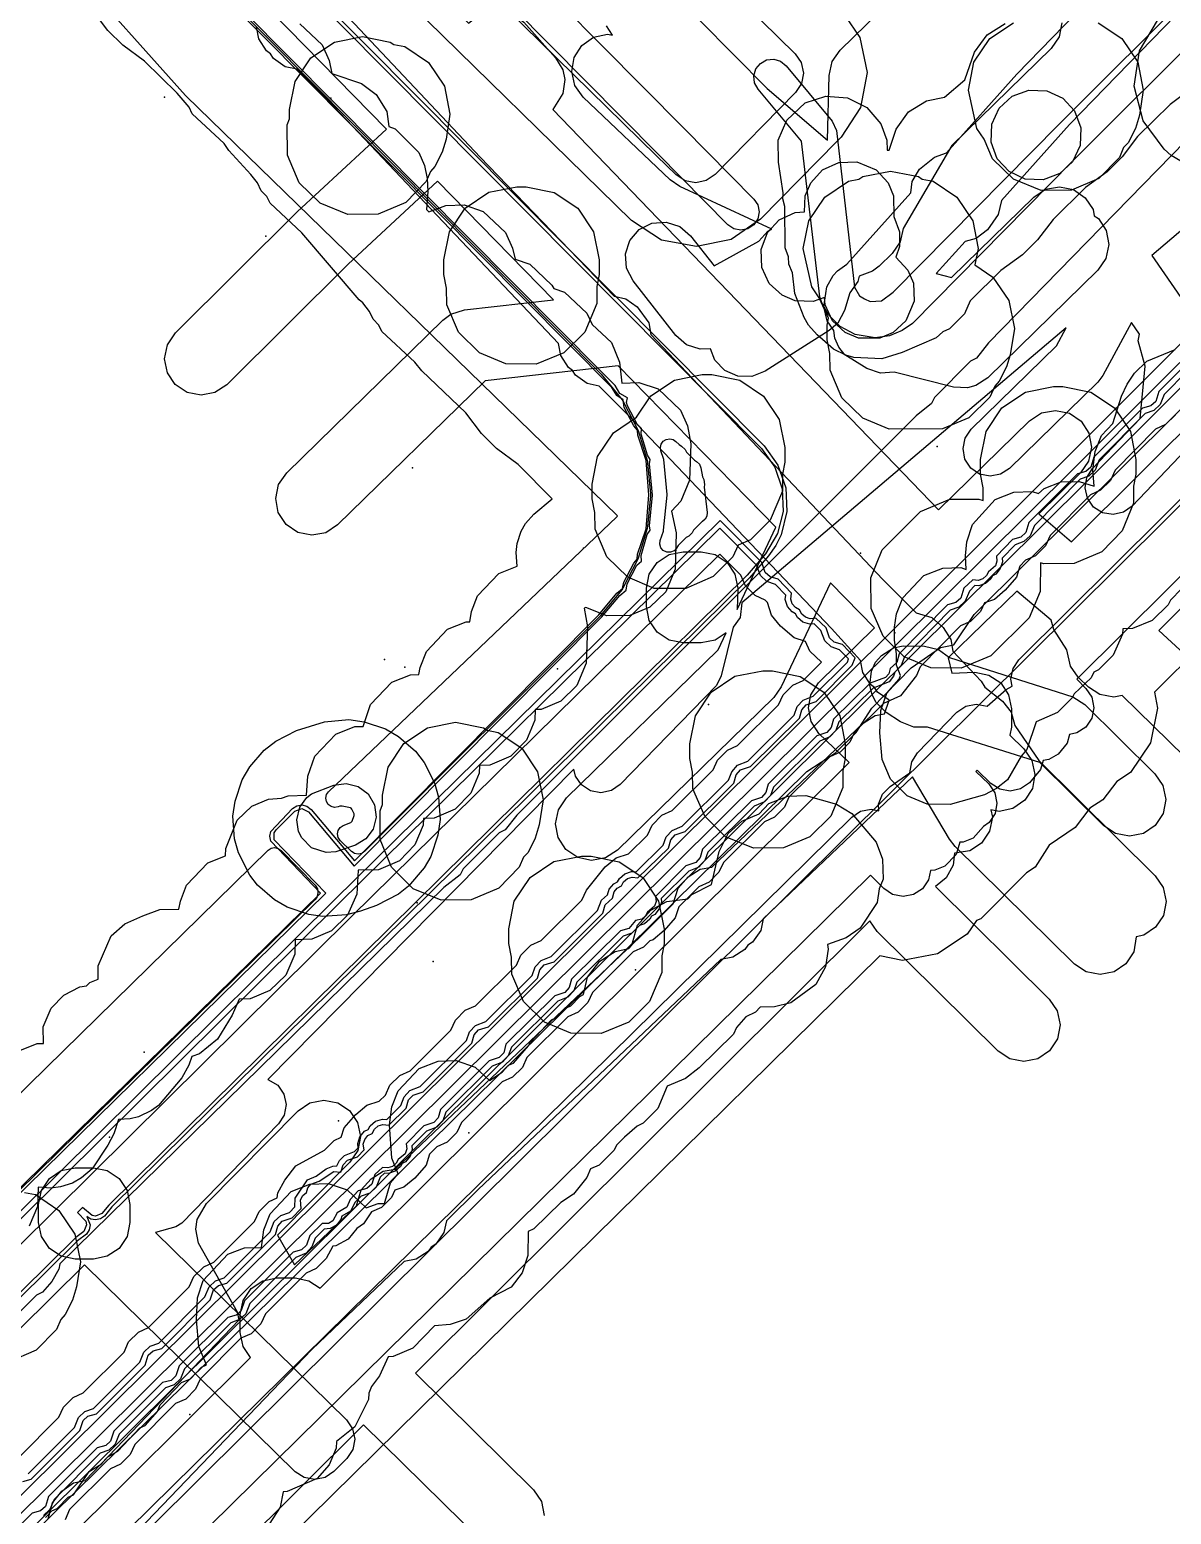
# Model space of a CAD drawing. Header units: metres. Extents: x -2677 to -840, y 169 to 1487.
# Drawn here: x -1846.9 to -1784.3, y 679.4 to 760.8 of the extents above; entities that cross this region are included whole.
import ezdxf

# ---------------------------------------------------------------- set-up
doc = ezdxf.new("R2010")
doc.units = ezdxf.units.M
for name, color, linetype in [('AI_GREENING_EXCLUSIONS', 1, 'Continuous'), ('AI_GREENING_LAWN', 82, 'Continuous'), ('AI_GREENING_REJECTED', 6, 'Continuous')]:
    doc.layers.add(name, color=color, linetype=linetype)

msp = doc.modelspace()

# ---------------------------------------------------------------- linework, layer by layer
at = {"layer": 'AI_GREENING_EXCLUSIONS'}
for points in [[(-1891.288, 823.221), (-1806.667, 738.016), (-1805.906, 736.95), (-1805.48, 735.712), (-1805.422, 734.404), (-1805.738, 733.134), (-1806.029, 732.546), (-1806.428, 731.974), (-1807.46, 730.781), (-1842.43, 696.274), (-1842.844, 695.764), (-1843.066, 695.617), (-1843.328, 695.563), (-1843.591, 695.611), (-1843.813, 695.752), (-1843.624, 695.294), (-1843.677, 695.02), (-1843.833, 694.789), (-1844.312, 694.417), (-1860.7, 678.245)], [(-1891.43, 823.08), (-1806.802, 737.869), (-1806.078, 736.848), (-1805.674, 735.663), (-1805.622, 734.412), (-1805.928, 733.198), (-1806.59, 732.091), (-1807.6, 730.923), (-1842.609, 696.379), (-1842.984, 695.907), (-1843.33, 695.763), (-1843.518, 695.797), (-1844.045, 696.246), (-1844.312, 695.964), (-1843.866, 695.487), (-1843.824, 695.292), (-1843.973, 694.931), (-1844.414, 694.597), (-1860.834, 678.393)], [(-1864.438, 680.686), (-1830.989, 713.49), (-1833.719, 716.333), (-1833.771, 716.601), (-1833.717, 716.868), (-1832.535, 718.117), (-1832.295, 718.273), (-1832.012, 718.32), (-1831.734, 718.249), (-1831.507, 718.072), (-1829.127, 715.255), (-1815.726, 728.753), (-1814.742, 729.927), (-1814.432, 730.184), (-1814.363, 730.534), (-1813.816, 731.571), (-1813.631, 731.789), (-1813.608, 732.064), (-1813.139, 733.454), (-1812.992, 735.324), (-1813.132, 737.204), (-1813.596, 738.59), (-1813.615, 738.875), (-1813.811, 739.101), (-1814.339, 740.111), (-1814.4, 740.527), (-1814.748, 740.767), (-1815.02, 741.22), (-1891.769, 818.547)], [(-1864.441, 680.396), (-1830.706, 713.487), (-1833.534, 716.409), (-1833.532, 716.791), (-1833.423, 716.952), (-1832.394, 717.975), (-1832.02, 718.12), (-1831.66, 717.943), (-1829.138, 714.96), (-1815.581, 728.616), (-1814.58, 729.808), (-1814.227, 730.103), (-1814.186, 730.44), (-1813.639, 731.478), (-1813.399, 731.694), (-1813.417, 732.007), (-1813.074, 733.157), (-1812.914, 733.388), (-1812.957, 733.626), (-1812.79, 735.314), (-1812.951, 737.032), (-1812.907, 737.27), (-1813.069, 737.503), (-1813.404, 738.646), (-1813.383, 738.969), (-1813.634, 739.193), (-1814.161, 740.204), (-1814.216, 740.386), (-1814.164, 740.64), (-1814.586, 740.885), (-1814.836, 741.319), (-1815.545, 742.034), (-1891.678, 818.728)], [(-1867.194, 806.086), (-1822.88, 761.195), (-1822.196, 761.725), (-1821.439, 761.916), (-1820.468, 761.72), (-1819.845, 761.25), (-1818.103, 759.297), (-1817.708, 758.624), (-1817.601, 758.109), (-1817.699, 757.334), (-1818.26, 756.454), (-1797.106, 734.506), (-1792.11, 739.389), (-1791.457, 739.815), (-1790.69, 739.959), (-1789.926, 739.798), (-1789.282, 739.357), (-1788.856, 738.703), (-1788.712, 737.936), (-1788.873, 737.172), (-1789.314, 736.529), (-1791.604, 734.291), (-1789.812, 732.746), (-1767.246, 755.214)], [(-1899.169, 626.749), (-1804.318, 720.148), (-1802.758, 721.173), (-1801.622, 722.298), (-1800.764, 723.621), (-1798.604, 725.841), (-1796.997, 726.947), (-1796.255, 727.105), (-1795.157, 728.767), (-1745.387, 778.207)], [(-1896.822, 624.149), (-1801.862, 717.654), (-1801.373, 717.975), (-1800.799, 718.085), (-1800.381, 717.999), (-1800.386, 718.368), (-1800.169, 718.912), (-1799.76, 719.331), (-1798.673, 720.077), (-1798.574, 720.689), (-1798.255, 721.18), (-1796.095, 723.4), (-1795.613, 723.732), (-1795.041, 723.854), (-1794.439, 723.73), (-1793.394, 724.647), (-1793.059, 724.841), (-1793.134, 725.225), (-1793.017, 725.798), (-1792.691, 726.283), (-1742.921, 775.724)], [(-1741.881, 772.528), (-1789.514, 725.211), (-1789.021, 724.712), (-1788.698, 724.224), (-1788.586, 723.649), (-1788.703, 723.076), (-1789.031, 722.591), (-1789.519, 722.268), (-1789.915, 722.192), (-1790.046, 721.702), (-1790.544, 721.096), (-1791.051, 720.804), (-1791.37, 720.762), (-1791.505, 720.257), (-1792.12, 719.532), (-1792.602, 719.201), (-1793.175, 719.079), (-1793.75, 719.185), (-1794.241, 719.503), (-1794.991, 720.233), (-1795.059, 720.163), (-1794.351, 719.474), (-1794.019, 718.992), (-1793.897, 718.419), (-1794.003, 717.844), (-1794.322, 717.353), (-1794.629, 717.141), (-1795.212, 716.505), (-1795.75, 716.274), (-1795.928, 716.272), (-1796.144, 715.597), (-1796.764, 714.968), (-1797.302, 714.737), (-1797.55, 714.734), (-1797.658, 714.209), (-1797.986, 713.724), (-1798.475, 713.402), (-1799.049, 713.292), (-1799.623, 713.41), (-1800.107, 713.738), (-1800.825, 714.465), (-1893.828, 622.886)], [(-1817.893, 772.194), (-1804.962, 759.514), (-1804.632, 759.03), (-1804.512, 758.457), (-1804.62, 757.882), (-1804.941, 757.392), (-1809.36, 752.886), (-1809.843, 752.556), (-1810.416, 752.436), (-1810.991, 752.545), (-1811.481, 752.865), (-1812.561, 753.924), (-1824.412, 765.545)], [(-1774.447, 768.92), (-1789.754, 753.619), (-1798.539, 744.723), (-1799.102, 744.331), (-1799.788, 744.048), (-1800.581, 743.931), (-1801.667, 744.119), (-1802.49, 744.562), (-1803.14, 745.204), (-1803.505, 745.848), (-1803.61, 746.187), (-1804.618, 754.722), (-1807, 757.577), (-1807.187, 757.92), (-1807.228, 758.308), (-1807.118, 758.682), (-1807.118, 758.682), (-1806.873, 758.985), (-1806.531, 759.172), (-1806.143, 759.214), (-1805.768, 759.103), (-1805.465, 758.858), (-1802.931, 755.822), (-1802.706, 755.302), (-1801.704, 746.719), (-1801.43, 746.236), (-1801.16, 746.07), (-1800.848, 745.926), (-1800.233, 745.968), (-1799.585, 746.437), (-1790.464, 755.67), (-1775.579, 770.545)], [(-1742.075, 767.402), (-1785.256, 724.507), (-1785.087, 723.632), (-1785.477, 721.72), (-1786.568, 720.104), (-1787.333, 719.599), (-1788.093, 718.607), (-1788.805, 718.137), (-1789.612, 717.092), (-1791.034, 716.113), (-1791.813, 714.912), (-1792.276, 714.594), (-1794.783, 712.082), (-1795.021, 711.98), (-1795.527, 711.233), (-1797.156, 710.16), (-1799.072, 709.792), (-1800.321, 710.049), (-1889.301, 622.432)], [(-1855.436, 667.538), (-1834.836, 688.015), (-1835.238, 688.617), (-1835.39, 689.382), (-1835.39, 690.382), (-1835.238, 691.147), (-1834.804, 691.796), (-1834.155, 692.23), (-1833.39, 692.382), (-1832.39, 692.382), (-1831.625, 692.23), (-1831.01, 691.819), (-1802.006, 720.644), (-1803.665, 722.234), (-1804.092, 722.887), (-1804.237, 723.654), (-1804.101, 724.359), (-1803.682, 725.017), (-1800.609, 728.031), (-1803.034, 730.509), (-1805.725, 724.795), (-1806.136, 724.217), (-1814.706, 715.84), (-1815.36, 715.414), (-1816.127, 715.27), (-1816.891, 715.431), (-1817.535, 715.872), (-1817.961, 716.526), (-1818.104, 717.293), (-1817.943, 718.057), (-1817.502, 718.701), (-1809.19, 726.826), (-1808.752, 727.754), (-1809.35, 727.355), (-1810.115, 727.203), (-1811.115, 727.203), (-1811.88, 727.355), (-1812.529, 727.789), (-1812.963, 728.438), (-1813.115, 729.203), (-1813.115, 730.203), (-1812.963, 730.968), (-1812.529, 731.617), (-1811.88, 732.051), (-1811.115, 732.203), (-1810.115, 732.203), (-1809.35, 732.051), (-1808.701, 731.617), (-1808.267, 730.968), (-1808.115, 730.203), (-1808.148, 729.038), (-1806.018, 733.559), (-1814.667, 742.396), (-1821.972, 741.571), (-1830.052, 733.674), (-1830.705, 733.248), (-1831.472, 733.105), (-1832.236, 733.266), (-1832.88, 733.707), (-1833.306, 734.36), (-1833.45, 735.127), (-1833.289, 735.891), (-1832.848, 736.535), (-1824.277, 744.912), (-1823.847, 745.232), (-1823.103, 745.469), (-1818.214, 746.021), (-1824.582, 752.527), (-1829.473, 747.974), (-1836.13, 741.365), (-1836.78, 740.933), (-1837.546, 740.784), (-1838.311, 740.939), (-1838.958, 741.375), (-1839.39, 742.025), (-1839.539, 742.791), (-1839.384, 743.556), (-1838.948, 744.203), (-1832.268, 750.836), (-1827.38, 755.387), (-1839.035, 767.295)], [(-1771.982, 766.591), (-1794.372, 743.668), (-1795.02, 742.823), (-1795.345, 742.657), (-1797.322, 740.655), (-1797.483, 740.33), (-1798.325, 739.667), (-1820.222, 717.759), (-1820.865, 716.948), (-1821.192, 716.787), (-1823.166, 714.814), (-1823.326, 714.489), (-1824.228, 713.793), (-1845.282, 693.161), (-1845.35, 692.872), (-1845.724, 692.191), (-1846.238, 691.604), (-1846.565, 691.443), (-1848.538, 689.472), (-1848.699, 689.147), (-1849.286, 688.632), (-1849.97, 688.257), (-1850.237, 688.197), (-1869.539, 668.532)], [(-1771.982, 766.591), (-1794.372, 743.668), (-1795.02, 742.823), (-1795.345, 742.657), (-1797.322, 740.655), (-1797.483, 740.33), (-1798.325, 739.667), (-1820.222, 717.759), (-1820.865, 716.948), (-1821.192, 716.787), (-1823.166, 714.814), (-1823.326, 714.489), (-1824.228, 713.793), (-1845.282, 693.161), (-1845.35, 692.872), (-1845.724, 692.191), (-1846.238, 691.604), (-1846.565, 691.443), (-1848.538, 689.472), (-1848.699, 689.147), (-1849.286, 688.632), (-1849.97, 688.257), (-1850.237, 688.197), (-1869.539, 668.532)], [(-1822.269, 766.749), (-1811.078, 755.438), (-1807.226, 751.545), (-1807.011, 751.22), (-1806.937, 750.837), (-1807.015, 750.454), (-1807.234, 750.131), (-1807.559, 749.916), (-1807.942, 749.842), (-1808.325, 749.92), (-1808.648, 750.139), (-1812.5, 754.032), (-1812.5, 754.032), (-1812.5, 754.032), (-1824.364, 766.023)], [(-1782.794, 762.979), (-1789.919, 755.641), (-1793.654, 751.458), (-1793.839, 750.706), (-1794.418, 749.852), (-1795.041, 749.382), (-1795.647, 749.225), (-1797.228, 747.455), (-1796.399, 747.241), (-1791.885, 751.653), (-1791.232, 752.079), (-1790.465, 752.223), (-1789.701, 752.062), (-1789.057, 751.621), (-1788.631, 750.967), (-1788.568, 750.632), (-1788.338, 750.474), (-1787.911, 749.821), (-1787.768, 749.053), (-1787.929, 748.29), (-1788.37, 747.646), (-1794.405, 741.747), (-1795.058, 741.321), (-1795.511, 741.199), (-1796.291, 741.238), (-1799.544, 742.057), (-1800.294, 742.003), (-1801.035, 742.25), (-1802.236, 743.002), (-1802.574, 743.424), (-1802.786, 743.921), (-1802.844, 744.342), (-1803.214, 744.867), (-1803.214, 744.867), (-1803.385, 745.628), (-1803.228, 746.726), (-1802.887, 747.355), (-1802.651, 747.615), (-1802.126, 747.975), (-1798.628, 751.893), (-1798.542, 752.508), (-1798.145, 753.18), (-1797.326, 753.847), (-1796.674, 754.081), (-1792.818, 758.397), (-1785.661, 765.769)], [(-1812.041, 763.216), (-1806.498, 757.614), (-1803.184, 754.782), (-1803.099, 758.325), (-1802.928, 759.086), (-1802.497, 759.707), (-1798.202, 763.906)], [(-1802.511, 762.013), (-1801.411, 760.401), (-1801.012, 758.492), (-1801.374, 756.575), (-1802.442, 754.942), (-1802.662, 754.717), (-1806.861, 750.435), (-1808.472, 749.336), (-1810.382, 748.936), (-1812.299, 749.298), (-1813.932, 750.366), (-1826.863, 763.046)], [(-1847.568, 704.824), (-1846.538, 705.231), (-1846.184, 705.241), (-1846.204, 706.161), (-1845.761, 707.175), (-1845.075, 707.895), (-1844.191, 708.351), (-1843.817, 708.392), (-1843.639, 708.58), (-1843.188, 708.77), (-1843.181, 709.502), (-1842.464, 711.148), (-1841.721, 711.809), (-1840.729, 712.239), (-1839.798, 712.589), (-1838.755, 712.6), (-1838.676, 713.043), (-1838.337, 713.918), (-1837.177, 715.14), (-1836.201, 715.527), (-1836.191, 715.929), (-1835.561, 717.493), (-1834.754, 718.25), (-1833.839, 718.641), (-1833.124, 718.691), (-1832.76, 718.828), (-1831.767, 718.855), (-1831.694, 719.89), (-1831.305, 720.988), (-1830.145, 722.21), (-1829.115, 722.617), (-1828.645, 722.63), (-1828.243, 723.828), (-1827.083, 725.05), (-1826.053, 725.457), (-1825.598, 725.469), (-1825.526, 725.86), (-1825.187, 726.735), (-1824.027, 727.957), (-1822.997, 728.364), (-1822.81, 728.369), (-1822.717, 728.919), (-1822.378, 729.794), (-1821.218, 731.016), (-1820.202, 731.418), (-1820.27, 732.168), (-1820.21, 732.657), (-1819.99, 733.325), (-1819.748, 733.753), (-1819.303, 734.273), (-1818.296, 735.114), (-1820.156, 736.997), (-1821.346, 737.873), (-1822.156, 738.683), (-1823.018, 739.817), (-1825.428, 742.127), (-1825.818, 742.603), (-1827.621, 744.282), (-1827.79, 744.637), (-1828.11, 744.957), (-1828.304, 745.386), (-1828.668, 745.853), (-1828.878, 746.015), (-1832.014, 749.693), (-1833.759, 751.327), (-1833.927, 751.682), (-1834.248, 752.002), (-1834.441, 752.431), (-1834.806, 752.898), (-1836.021, 754.213), (-1836.284, 754.594), (-1838.029, 756.228), (-1838.197, 756.583), (-1838.856, 757.361), (-1840.641, 759.11), (-1841.84, 759.986), (-1842.65, 760.796), (-1843.503, 761.906)], [(-1829.445, 761.486), (-1822.236, 753.852), (-1814.897, 746.226), (-1814.258, 746.083), (-1813.62, 745.634), (-1812.997, 744.761), (-1812.884, 744.115), (-1800.155, 730.69), (-1798.337, 728.855), (-1797.466, 728.591), (-1796.854, 728.048), (-1796.437, 727.39), (-1796.324, 726.744), (-1794.771, 725.115), (-1794.563, 724.786), (-1793.6, 724.012), (-1793.116, 723.4), (-1792.91, 722.676), (-1791.607, 720.75), (-1785.219, 714.439), (-1784.781, 713.793), (-1784.625, 713.029), (-1784.772, 712.262), (-1785.202, 711.611), (-1785.848, 711.173), (-1786.263, 711.088), (-1786.398, 710.261), (-1786.827, 709.61), (-1787.474, 709.172), (-1788.238, 709.015), (-1789.004, 709.163), (-1789.656, 709.593), (-1796.184, 716.042), (-1796.5, 716.446), (-1798.526, 719.87), (-1806.711, 712.069), (-1806.854, 711.426), (-1807.302, 710.787), (-1807.56, 710.623), (-1807.724, 710.388), (-1808.381, 709.967), (-1809.041, 709.85), (-1822.372, 697.212), (-1824.085, 695.511), (-1824.227, 694.868), (-1824.675, 694.229), (-1824.933, 694.065), (-1825.097, 693.83), (-1825.754, 693.409), (-1826.414, 693.291), (-1831.477, 688.466), (-1840.953, 678.575)], [(-1832.129, 761.16), (-1830.905, 760.001), (-1830.519, 759.145), (-1830.364, 758.422), (-1828.737, 757.888), (-1827.948, 757.282), (-1827.354, 756.347), (-1827.246, 755.531), (-1826.905, 755.404), (-1825.595, 754.099), (-1825.295, 753.389), (-1825.14, 752.67), (-1825.101, 751.953), (-1825.178, 750.967), (-1825.057, 750.838), (-1824.112, 751.196), (-1823.118, 751.223), (-1822.068, 750.871), (-1820.844, 749.712), (-1820.458, 748.856), (-1820.325, 748.254), (-1819.523, 747.981), (-1818.299, 746.822), (-1818.202, 746.649), (-1817.606, 746.441), (-1816.382, 745.282), (-1816.101, 744.674), (-1815.044, 743.673), (-1814.597, 742.598), (-1814.466, 741.458), (-1813.533, 741.483), (-1812.483, 741.131), (-1811.259, 739.972), (-1810.873, 739.116), (-1810.691, 738.127), (-1810.756, 736.135), (-1811.226, 734.97), (-1811.75, 734.425), (-1811.484, 733.238), (-1811.549, 731.246), (-1812.064, 730.014), (-1812.941, 729.159), (-1814.025, 728.706), (-1815.294, 728.689), (-1816.435, 729.149), (-1816.543, 729.104), (-1816.352, 728.094), (-1816.417, 726.102), (-1816.932, 724.87), (-1817.809, 724.015), (-1818.893, 723.562), (-1819.226, 723.545), (-1819.243, 722.962), (-1819.696, 721.878), (-1820.551, 721.001), (-1821.702, 720.503), (-1822.282, 720.486), (-1822.299, 720.055), (-1822.752, 718.971), (-1823.607, 718.094), (-1824.758, 717.596), (-1825.344, 717.579), (-1825.361, 717.215), (-1825.814, 716.131), (-1826.669, 715.254), (-1827.82, 714.756), (-1828.93, 714.739), (-1829.006, 713.426), (-1829.504, 712.275), (-1830.381, 711.42), (-1831.465, 710.967), (-1832.376, 710.929), (-1832.393, 710.145), (-1832.891, 708.994), (-1833.768, 708.139), (-1834.852, 707.686), (-1835.454, 707.669), (-1835.84, 706.789), (-1836.649, 705.471), (-1837.62, 704.674), (-1838.051, 704.532), (-1838.217, 704.042), (-1838.599, 703.363), (-1839.885, 701.841), (-1840.258, 701.561), (-1840.976, 701.218), (-1841.425, 701.104), (-1842.077, 701.073), (-1842.326, 700.293), (-1842.661, 699.659), (-1843.522, 698.374), (-1844.092, 697.868), (-1844.597, 697.582), (-1845.243, 697.37), (-1845.789, 697.3), (-1846.473, 697.353), (-1846.513, 696.308), (-1846.966, 695.224)], [(-1845.92, 679.173), (-1845.695, 680.055), (-1845.18, 680.691), (-1844.542, 681.137), (-1843.901, 681.28), (-1835.462, 690.089), (-1835.546, 690.509), (-1837.677, 694.286), (-1837.832, 695.05), (-1837.761, 695.591), (-1837.253, 696.467), (-1832.226, 701.543), (-1831.58, 701.98), (-1830.815, 702.135), (-1830.049, 701.987), (-1829.398, 701.556), (-1828.961, 700.91), (-1828.805, 700.145), (-1828.954, 699.379), (-1829.384, 698.728), (-1833.345, 694.73), (-1832.416, 693.096), (-1829.019, 696.334), (-1828.755, 697.205), (-1828.212, 697.816), (-1827.554, 698.234), (-1826.907, 698.347), (-1813.481, 711.074), (-1811.646, 712.892), (-1811.382, 713.763), (-1810.838, 714.374), (-1810.181, 714.792), (-1809.534, 714.905), (-1801.242, 722.808), (-1800.582, 723.226), (-1800.068, 723.316), (-1799.806, 724.066), (-1800.441, 724.51), (-1800.606, 724.769), (-1800.841, 724.932), (-1801.261, 725.59), (-1801.379, 726.249), (-1802.978, 727.999), (-1814.018, 739.579), (-1815.719, 741.292), (-1816.362, 741.434), (-1817.002, 741.882), (-1817.166, 742.14), (-1817.401, 742.303), (-1817.822, 742.961), (-1817.939, 743.62), (-1830.579, 756.951), (-1832.28, 758.663), (-1832.923, 758.805), (-1833.562, 759.253), (-1833.726, 759.511), (-1833.961, 759.674), (-1834.382, 760.332), (-1834.5, 760.991)], [(-1790.333, 761.207), (-1790.494, 760.443), (-1790.935, 759.8), (-1796.377, 754.48), (-1799.039, 749.939), (-1799.198, 749.204), (-1799.641, 748.562), (-1800.359, 747.867), (-1800.732, 747.6), (-1801.458, 747.311), (-1801.525, 747.016), (-1801.96, 746.403), (-1802.259, 745.429), (-1802.63, 744.743), (-1803.098, 744.33), (-1806.606, 742.099), (-1807.334, 741.816), (-1808.114, 741.834), (-1808.828, 742.149), (-1809.367, 742.713), (-1809.61, 743.34), (-1810.176, 743.311), (-1810.917, 743.555), (-1811.509, 744.064), (-1813.855, 747.06), (-1814.207, 747.757), (-1814.266, 748.535), (-1814.022, 749.276), (-1813.513, 749.868), (-1812.817, 750.22), (-1812.817, 750.22), (-1812.039, 750.278), (-1811.297, 750.035), (-1810.706, 749.526), (-1809.413, 747.875), (-1806.965, 749.236), (-1806.455, 749.789), (-1806.245, 749.886), (-1811.287, 752.234), (-1811.822, 752.599), (-1816.59, 757.14), (-1817.04, 757.778), (-1817.211, 758.539), (-1817.077, 759.308), (-1816.659, 759.967), (-1816.021, 760.417), (-1815.26, 760.588), (-1814.974, 760.538), (-1815.314, 761.054)], [(-1783.224, 757.611), (-1784.409, 756.725), (-1786.186, 754.978), (-1787.042, 753.858), (-1787.852, 753.047), (-1789.048, 752.172), (-1790.824, 750.425), (-1791.681, 749.304), (-1792.491, 748.494), (-1793.686, 747.619), (-1795.369, 745.966), (-1795.683, 745.249), (-1796.493, 744.438), (-1796.875, 744.264), (-1797.239, 743.927), (-1799.1, 743.134), (-1800.216, 742.782), (-1801.752, 742.855), (-1802.188, 742.976), (-1802.863, 743.32), (-1803.767, 744.105), (-1804.228, 744.635), (-1804.463, 745.047), (-1804.984, 746.371), (-1805.105, 747.495), (-1805.308, 747.981), (-1805.322, 748.371), (-1805.508, 748.867), (-1805.527, 751.144), (-1805.639, 751.549), (-1805.621, 751.888), (-1805.886, 753.565), (-1805.889, 754.768), (-1805.424, 755.879), (-1804.413, 756.815), (-1803.287, 757.19), (-1802.099, 757.104), (-1801.042, 756.573), (-1800.263, 755.671), (-1799.931, 754.783), (-1799.916, 754.227), (-1799.916, 754.227), (-1799.819, 754.233), (-1799.434, 755.373), (-1798.752, 756.324), (-1797.757, 756.941), (-1796.769, 757.125), (-1795.669, 758.087), (-1795.127, 759.602), (-1794.445, 760.553), (-1793.45, 761.17)], [(-1788.345, 761.216), (-1787.048, 760.348), (-1786.18, 759.051), (-1785.876, 757.52), (-1786.083, 756.149), (-1786.309, 755.424), (-1786.702, 754.634), (-1786.954, 754.364), (-1787.181, 753.82), (-1788.304, 752.676), (-1789.813, 752.029), (-1791.474, 752.013), (-1792.996, 752.633), (-1794.14, 753.756), (-1794.602, 754.822), (-1795.005, 755.424), (-1795.466, 757.52), (-1795.162, 759.051), (-1794.294, 760.348), (-1792.997, 761.216)], [(-1782.113, 751.254), (-1785.409, 748.458), (-1783.66, 745.908)], [(-1764.479, 748.357), (-1785.022, 727.891), (-1783.168, 726.194)], [(-1783.507, 737.826), (-1786.483, 734.708), (-1786.961, 734.371), (-1787.533, 734.244), (-1788.109, 734.344), (-1788.603, 734.658), (-1788.94, 735.137), (-1789.067, 735.708), (-1788.967, 736.285), (-1788.653, 736.779), (-1786.038, 739.519), (-1785.777, 742.379), (-1786.157, 743.768), (-1786.084, 744.137), (-1786.527, 744.784), (-1788.101, 741.864), (-1788.373, 741.503), (-1793.212, 736.773), (-1793.702, 736.454), (-1794.277, 736.346), (-1794.85, 736.467), (-1795.333, 736.797), (-1795.653, 737.288), (-1795.76, 737.863), (-1795.64, 738.436), (-1795.309, 738.918), (-1790.634, 743.488), (-1790.099, 744.481), (-1807.883, 729.397), (-1807.978, 728.604), (-1808.36, 728.06), (-1809.027, 725.404), (-1809.277, 724.875), (-1814.562, 719.441), (-1815.044, 719.11), (-1815.617, 718.988), (-1816.192, 719.096), (-1816.683, 719.415), (-1817.014, 719.897), (-1817.096, 720.286), (-1833.881, 703.273), (-1833.335, 702.945), (-1833.002, 702.464), (-1832.879, 701.891), (-1832.984, 701.316), (-1833.302, 700.824), (-1838.597, 695.382), (-1838.919, 695.193), (-1840.032, 694.875), (-1829.565, 684.597), (-1829.235, 684.113), (-1829.116, 683.54), (-1829.225, 682.965), (-1829.545, 682.476), (-1830.256, 681.772), (-1830.74, 681.442), (-1831.313, 681.323), (-1831.888, 681.432), (-1832.377, 681.753), (-1843.942, 693.108), (-1874.435, 662.913)], [(-1782.361, 743.672), (-1785.016, 740.992), (-1785.195, 740.444), (-1785.464, 740.201), (-1785.924, 740.076), (-1788.58, 737.396), (-1788.759, 736.848), (-1789.027, 736.605), (-1789.487, 736.48), (-1792.143, 733.8), (-1792.322, 733.252), (-1792.591, 733.009), (-1793.051, 732.883), (-1793.929, 731.968), (-1793.899, 731.687), (-1793.979, 731.426), (-1794.36, 731.106), (-1794.466, 730.898), (-1794.673, 730.721), (-1794.933, 730.636), (-1795.22, 730.665), (-1795.707, 730.204), (-1795.886, 729.655), (-1796.154, 729.413), (-1796.614, 729.287), (-1799.27, 726.607), (-1799.395, 726.139), (-1799.753, 725.802), (-1799.832, 725.519), (-1800.007, 725.309), (-1800.844, 724.996), (-1802.857, 723.027), (-1802.982, 722.566), (-1803.225, 722.298), (-1803.772, 722.119), (-1806.45, 719.461), (-1806.575, 719), (-1806.818, 718.731), (-1807.365, 718.552), (-1810.043, 715.894), (-1810.168, 715.433), (-1810.411, 715.164), (-1810.958, 714.985), (-1812.622, 713.304), (-1812.594, 713.023), (-1812.677, 712.763), (-1813.06, 712.446), (-1813.168, 712.239), (-1813.377, 712.063), (-1813.711, 711.987), (-1814.083, 711.544), (-1814.551, 711.419), (-1817.229, 708.761), (-1817.354, 708.3), (-1817.597, 708.031), (-1818.144, 707.852), (-1820.822, 705.194), (-1820.947, 704.733), (-1821.19, 704.464), (-1821.737, 704.285), (-1824.415, 701.627), (-1824.54, 701.166), (-1824.783, 700.898), (-1825.33, 700.719), (-1826.289, 699.737), (-1826.261, 699.456), (-1826.344, 699.196), (-1826.728, 698.879), (-1826.835, 698.672), (-1827.044, 698.496), (-1827.304, 698.413), (-1827.591, 698.445), (-1828.007, 698.061), (-1828.186, 697.52), (-1828.455, 697.278), (-1828.923, 697.152), (-1829.359, 696.69), (-1829.552, 696.264), (-1830.075, 695.944), (-1830.31, 695.506), (-1830.549, 695.374), (-1830.901, 695.367), (-1831.584, 694.714), (-1831.763, 694.17), (-1832.031, 693.927), (-1832.495, 693.802), (-1835.163, 691.133), (-1835.342, 690.589), (-1835.61, 690.347), (-1836.075, 690.221), (-1838.742, 687.553), (-1838.921, 687.009), (-1839.189, 686.766), (-1839.654, 686.641), (-1842.321, 683.972), (-1842.5, 683.428), (-1842.769, 683.186), (-1843.233, 683.06), (-1845.9, 680.392), (-1846.079, 679.848), (-1846.348, 679.605), (-1846.812, 679.48), (-1849.479, 676.811)], [(-1782.202, 743.378), (-1784.722, 740.835), (-1784.947, 740.276), (-1785.296, 739.952), (-1785.766, 739.782), (-1788.286, 737.239), (-1788.51, 736.68), (-1788.86, 736.356), (-1789.329, 736.186), (-1791.849, 733.643), (-1792.073, 733.084), (-1792.423, 732.76), (-1792.893, 732.589), (-1793.619, 731.855), (-1793.6, 731.657), (-1793.715, 731.284), (-1793.964, 730.983), (-1794.14, 730.89), (-1794.23, 730.713), (-1794.526, 730.459), (-1794.897, 730.338), (-1795.105, 730.354), (-1795.413, 730.047), (-1795.637, 729.488), (-1795.986, 729.164), (-1796.456, 728.993), (-1798.976, 726.451), (-1799.147, 725.971), (-1799.498, 725.603), (-1799.568, 725.376), (-1799.818, 725.076), (-1800.69, 724.726), (-1802.563, 722.869), (-1802.734, 722.398), (-1803.057, 722.049), (-1803.616, 721.825), (-1806.156, 719.303), (-1806.326, 718.832), (-1806.65, 718.482), (-1807.208, 718.258), (-1809.749, 715.736), (-1809.919, 715.265), (-1810.243, 714.916), (-1810.801, 714.691), (-1812.313, 713.188), (-1812.296, 712.99), (-1812.414, 712.618), (-1812.665, 712.32), (-1812.842, 712.228), (-1812.933, 712.051), (-1813.232, 711.8), (-1813.506, 711.713), (-1813.915, 711.295), (-1814.394, 711.125), (-1816.934, 708.602), (-1817.105, 708.132), (-1817.429, 707.782), (-1817.987, 707.558), (-1820.527, 705.036), (-1820.698, 704.565), (-1821.022, 704.216), (-1821.58, 703.991), (-1824.12, 701.469), (-1824.291, 700.999), (-1824.615, 700.649), (-1825.173, 700.425), (-1825.98, 699.621), (-1825.963, 699.423), (-1826.081, 699.051), (-1826.332, 698.752), (-1826.509, 698.661), (-1826.601, 698.484), (-1826.899, 698.233), (-1827.271, 698.115), (-1827.479, 698.133), (-1827.713, 697.903), (-1827.938, 697.353), (-1828.287, 697.029), (-1828.766, 696.858), (-1829.09, 696.534), (-1829.341, 696.051), (-1829.818, 695.773), (-1829.873, 695.582), (-1830.116, 695.277), (-1830.458, 695.089), (-1830.793, 695.051), (-1831.29, 694.556), (-1831.46, 694.081), (-1831.784, 693.732), (-1832.338, 693.508), (-1834.869, 690.976), (-1835.093, 690.422), (-1835.443, 690.098), (-1835.917, 689.927), (-1838.448, 687.395), (-1838.672, 686.841), (-1839.022, 686.517), (-1839.496, 686.347), (-1842.027, 683.815), (-1842.251, 683.261), (-1842.601, 682.937), (-1843.075, 682.766), (-1845.606, 680.235), (-1845.83, 679.68), (-1846.18, 679.356)], [(-1783.871, 742.577), (-1789.684, 736.762), (-1913.711, 613.695)], [(-1783.775, 730.176), (-1784.382, 729.548), (-1784.504, 729.296), (-1785.381, 728.441), (-1786.465, 727.988), (-1787.003, 727.971), (-1787.02, 727.688), (-1787.518, 726.537), (-1788.328, 725.727), (-1788.589, 725.601), (-1788.736, 725.289), (-1789.668, 724.411), (-1789.775, 724.195), (-1790.585, 723.385), (-1791.754, 722.883), (-1792.267, 721.364), (-1792.573, 720.996), (-1793.32, 719.695), (-1793.924, 719.218), (-1794.577, 718.877), (-1796.465, 718.343), (-1797.734, 718.36), (-1798.818, 718.813), (-1799.74, 719.735), (-1800.193, 720.819), (-1800.326, 722.272), (-1800.258, 723.494), (-1799.947, 724.441), (-1799.267, 725.226), (-1799.188, 725.423), (-1799.406, 725.985), (-1799.406, 726.614), (-1799.406, 726.614), (-1799.522, 727.357), (-1799.521, 728.075), (-1799.404, 728.802), (-1799.065, 729.677), (-1797.905, 730.899), (-1796.875, 731.306), (-1795.881, 731.333), (-1795.587, 731.24), (-1795.63, 731.978), (-1795.55, 732.753), (-1795.239, 733.7), (-1794.001, 735.073), (-1792.971, 735.48), (-1791.977, 735.507), (-1791.627, 735.396), (-1791.312, 735.681), (-1790.381, 736.031), (-1789.387, 736.058), (-1788.569, 735.799), (-1788.643, 736.701), (-1788.513, 737.699), (-1788.174, 738.574), (-1787.546, 739.236), (-1787.061, 740.738), (-1786.763, 741.391), (-1786.356, 742.004), (-1785.686, 742.661), (-1784.123, 743.293)], [(-1783.166, 741.867), (-1788.98, 736.052), (-1912.972, 613.02)], [(-1784.117, 739.717), (-1784.658, 739.177), (-1785.2, 738.929), (-1787.425, 736.685), (-1787.681, 736.121), (-1788.221, 735.581), (-1788.764, 735.333), (-1790.988, 733.089), (-1791.244, 732.525), (-1791.784, 731.985), (-1792.327, 731.737), (-1792.649, 731.412), (-1792.835, 730.809), (-1793.444, 730.094), (-1794.037, 729.587), (-1794.587, 729.408), (-1794.808, 728.929), (-1795.348, 728.388), (-1795.891, 728.141), (-1798.115, 725.896), (-1798.318, 725.412), (-1799.188, 724.299), (-1800.125, 723.878), (-1801.71, 722.305), (-1801.958, 721.76), (-1802.498, 721.22), (-1803.06, 720.964), (-1805.303, 718.738), (-1805.551, 718.193), (-1806.091, 717.653), (-1806.653, 717.398), (-1808.896, 715.171), (-1809.144, 714.627), (-1809.684, 714.086), (-1810.246, 713.831), (-1811.347, 712.738), (-1811.538, 712.136), (-1812.153, 711.427), (-1812.75, 710.924), (-1812.929, 710.867), (-1813.277, 710.52), (-1813.839, 710.264), (-1816.081, 708.038), (-1816.33, 707.493), (-1816.87, 706.953), (-1817.432, 706.698), (-1819.674, 704.472), (-1819.923, 703.927), (-1820.463, 703.387), (-1821.025, 703.131), (-1823.267, 700.905), (-1823.516, 700.36), (-1824.056, 699.82), (-1824.618, 699.565), (-1825.014, 699.171), (-1825.205, 698.569), (-1825.82, 697.859), (-1826.417, 697.357), (-1826.919, 697.198), (-1827.109, 696.794), (-1827.649, 696.253), (-1828.198, 696.003), (-1828.638, 695.341), (-1829.004, 695.098), (-1829.471, 694.513), (-1830.155, 694.136), (-1830.311, 694.118), (-1830.685, 693.443), (-1831.225, 692.903), (-1831.778, 692.651), (-1834.012, 690.416), (-1834.264, 689.862), (-1834.804, 689.322), (-1835.357, 689.071), (-1837.591, 686.836), (-1837.843, 686.282), (-1838.383, 685.742), (-1838.936, 685.49), (-1841.17, 683.255), (-1841.422, 682.702), (-1841.962, 682.161), (-1842.515, 681.91), (-1844.749, 679.675), (-1845.001, 679.121)], [(-1847.325, 681.227), (-1846.861, 681.352), (-1844.193, 684.02), (-1844.014, 684.565), (-1843.746, 684.807), (-1843.282, 684.933), (-1840.614, 687.601), (-1840.435, 688.145), (-1840.167, 688.388), (-1839.702, 688.513), (-1837.035, 691.181), (-1836.856, 691.725), (-1836.588, 691.968), (-1836.123, 692.093), (-1833.456, 694.762), (-1833.331, 695.226), (-1833.088, 695.495), (-1832.544, 695.674), (-1832.062, 696.186), (-1832.093, 696.664), (-1831.961, 696.904), (-1831.758, 697.067), (-1831.686, 697.316), (-1831.516, 697.529), (-1831.059, 697.686), (-1830.253, 698.225), (-1829.88, 698.191), (-1829.754, 698.577), (-1829.512, 698.846), (-1828.964, 699.025), (-1828.605, 699.411), (-1828.647, 699.721), (-1828.565, 699.981), (-1828.389, 700.19), (-1828.158, 700.31), (-1828.038, 700.541), (-1827.829, 700.716), (-1827.569, 700.799), (-1827.253, 700.753), (-1826.287, 701.683), (-1826.161, 702.144), (-1825.919, 702.412), (-1825.371, 702.591), (-1822.694, 705.249), (-1822.568, 705.71), (-1822.326, 705.979), (-1821.778, 706.158), (-1819.101, 708.816), (-1818.975, 709.277), (-1818.733, 709.545), (-1818.186, 709.724), (-1815.508, 712.382), (-1815.383, 712.843), (-1814.973, 713.202), (-1814.897, 713.548), (-1814.722, 713.757), (-1814.49, 713.877), (-1814.371, 714.108), (-1814.162, 714.283), (-1813.902, 714.366), (-1813.586, 714.32), (-1811.915, 715.949), (-1811.79, 716.41), (-1811.547, 716.679), (-1811, 716.858), (-1808.322, 719.516), (-1808.197, 719.977), (-1807.954, 720.245), (-1807.407, 720.424), (-1804.729, 723.082), (-1804.604, 723.543), (-1804.361, 723.812), (-1803.814, 723.991), (-1801.833, 725.987), (-1801.677, 726.384), (-1802.366, 727.114), (-1802.822, 727.24), (-1803.091, 727.482), (-1803.27, 728.035), (-1803.823, 728.568), (-1804.133, 728.527), (-1804.393, 728.611), (-1804.601, 728.788), (-1804.72, 729.02), (-1804.95, 729.141), (-1805.124, 729.35), (-1805.205, 729.611), (-1805.158, 729.927), (-1805.888, 730.7), (-1806.344, 730.825), (-1806.613, 731.068), (-1806.792, 731.62), (-1809.077, 733.917), (-1830.2, 713.129), (-1862.738, 680.892)], [(-1847.018, 681.646), (-1844.487, 684.178), (-1844.263, 684.732), (-1843.914, 685.056), (-1843.439, 685.227), (-1840.908, 687.758), (-1840.684, 688.313), (-1840.334, 688.636), (-1839.86, 688.807), (-1837.329, 691.339), (-1837.105, 691.893), (-1836.755, 692.217), (-1836.281, 692.388), (-1833.75, 694.919), (-1833.526, 695.474), (-1833.176, 695.797), (-1832.702, 695.968), (-1832.395, 696.277), (-1832.379, 696.754), (-1831.709, 697.759), (-1831.222, 697.964), (-1830.674, 698.361), (-1830.317, 698.518), (-1830.096, 698.522), (-1829.95, 698.824), (-1829.679, 699.094), (-1829.121, 699.319), (-1828.925, 699.516), (-1828.946, 699.754), (-1828.828, 700.126), (-1828.576, 700.425), (-1828.376, 700.529), (-1828.273, 700.728), (-1827.974, 700.979), (-1827.602, 701.097), (-1827.354, 701.076), (-1826.581, 701.841), (-1826.41, 702.311), (-1826.086, 702.661), (-1825.528, 702.885), (-1822.988, 705.407), (-1822.817, 705.878), (-1822.493, 706.228), (-1821.935, 706.452), (-1819.395, 708.974), (-1819.224, 709.445), (-1818.9, 709.794), (-1818.342, 710.018), (-1815.802, 712.54), (-1815.578, 713.091), (-1815.254, 713.397), (-1815.16, 713.693), (-1814.909, 713.992), (-1814.709, 714.096), (-1814.605, 714.295), (-1814.307, 714.546), (-1813.935, 714.664), (-1813.686, 714.643), (-1812.209, 716.107), (-1812.038, 716.578), (-1811.715, 716.927), (-1811.156, 717.152), (-1808.616, 719.674), (-1808.445, 720.144), (-1808.122, 720.494), (-1807.564, 720.718), (-1805.023, 723.24), (-1804.853, 723.711), (-1804.529, 724.061), (-1803.971, 724.285), (-1802.094, 726.15), (-1802.04, 726.325), (-1802.525, 726.82), (-1802.99, 726.991), (-1803.339, 727.315), (-1803.564, 727.879), (-1803.93, 728.248), (-1804.168, 728.229), (-1804.539, 728.349), (-1804.836, 728.602), (-1804.939, 728.803), (-1805.138, 728.907), (-1805.388, 729.207), (-1805.504, 729.58), (-1805.481, 729.828), (-1806.047, 730.406), (-1806.512, 730.577), (-1806.862, 730.9), (-1807.086, 731.464), (-1809.089, 733.501), (-1829.989, 712.915), (-1862.527, 680.679)], [(-1847.578, 682.503), (-1845.344, 684.738), (-1845.092, 685.291), (-1844.552, 685.831), (-1843.999, 686.083), (-1841.765, 688.318), (-1841.513, 688.872), (-1840.973, 689.412), (-1840.42, 689.664), (-1838.186, 691.898), (-1837.934, 692.452), (-1837.394, 692.992), (-1836.841, 693.244), (-1834.607, 695.479), (-1834.355, 696.033), (-1833.815, 696.573), (-1833.362, 696.782), (-1833.333, 697.055), (-1832.957, 697.739), (-1832.354, 698.523), (-1830.774, 699.388), (-1830.238, 699.924), (-1829.865, 700.1), (-1829.704, 700.608), (-1829.053, 701.353), (-1828.456, 701.855), (-1827.768, 702.073), (-1827.434, 702.405), (-1827.186, 702.95), (-1826.645, 703.49), (-1826.084, 703.745), (-1823.841, 705.972), (-1823.593, 706.516), (-1823.053, 707.057), (-1822.491, 707.312), (-1820.248, 709.538), (-1820, 710.083), (-1819.46, 710.623), (-1818.898, 710.879), (-1816.655, 713.105), (-1816.407, 713.65), (-1815.386, 714.92), (-1814.789, 715.422), (-1814.101, 715.64), (-1813.062, 716.671), (-1812.814, 717.216), (-1812.274, 717.757), (-1811.712, 718.012), (-1809.469, 720.238), (-1809.221, 720.783), (-1808.681, 721.323), (-1808.119, 721.579), (-1805.876, 723.805), (-1805.628, 724.35), (-1805.088, 724.89), (-1804.526, 725.145), (-1803.516, 726.148), (-1804.169, 726.756), (-1804.406, 727.275), (-1805.026, 727.475), (-1805.767, 728.13), (-1806.266, 728.73), (-1806.481, 729.418), (-1806.618, 729.558), (-1807.15, 729.801), (-1807.691, 730.341), (-1807.951, 730.915), (-1809.091, 732.076), (-1829.285, 712.205), (-1861.823, 679.968)], [(-1779.317, 716.767), (-1787.037, 724.314), (-1787.495, 724.222), (-1788.261, 724.375), (-1788.882, 724.781), (-1789.446, 725.325), (-1789.865, 725.938), (-1790.061, 726.824), (-1790.772, 727.935), (-1790.933, 728.454), (-1792.81, 730.051), (-1796.571, 726.388), (-1796.376, 725.54), (-1795.108, 725.594), (-1794.342, 725.441), (-1793.693, 725.008), (-1793.26, 724.359), (-1793.108, 723.594), (-1793.108, 722.594), (-1793.196, 722.147), (-1792.425, 721.401), (-1791.981, 720.759), (-1791.817, 719.996), (-1791.956, 719.228), (-1792.379, 718.573), (-1793.021, 718.128), (-1793.784, 717.964), (-1794.229, 718.045), (-1794.151, 717.645), (-1794.305, 716.881), (-1794.741, 716.233), (-1795.392, 715.802), (-1796.235, 715.668), (-1796.305, 715.013), (-1796.678, 714.328), (-1797.273, 713.848), (-1791.031, 707.67), (-1790.594, 707.024), (-1790.437, 706.259), (-1790.584, 705.493), (-1791.014, 704.842), (-1791.66, 704.404), (-1792.425, 704.247), (-1793.191, 704.395), (-1793.842, 704.824), (-1800.474, 711.376), (-1800.87, 711.961), (-1825.789, 687.158), (-1819.317, 680.765), (-1818.88, 680.119), (-1818.723, 679.355)], [(-1846.068, 679.24), (-1845.722, 679.605), (-1845.438, 679.732), (-1844.836, 680.366), (-1844.543, 680.496), (-1843.683, 681.769), (-1843.022, 682.174), (-1842.651, 682.565), (-1842.098, 682.879), (-1840.904, 684.166), (-1840.606, 684.298), (-1839.934, 685.052), (-1839.777, 685.422), (-1838.617, 686.644), (-1838.129, 686.847), (-1837.516, 687.493), (-1837.244, 687.615), (-1837.666, 688.625), (-1837.799, 690.078), (-1837.731, 691.3), (-1837.42, 692.247), (-1836.083, 693.677), (-1835.152, 694.027), (-1834.227, 694.052), (-1834.098, 695.029), (-1833.759, 695.904), (-1832.599, 697.126), (-1831.569, 697.533), (-1830.575, 697.56), (-1829.525, 697.208), (-1828.481, 696.221), (-1827.839, 696.462), (-1827.483, 696.472), (-1827.149, 697.595), (-1826.74, 698.095), (-1827.081, 698.951), (-1827.209, 700.77), (-1827.079, 701.768), (-1826.74, 702.643), (-1825.58, 703.865), (-1824.55, 704.272), (-1823.556, 704.299), (-1822.506, 703.947), (-1821.722, 703.205), (-1821.035, 703.666), (-1820.679, 704.041), (-1820.417, 704.159), (-1819.583, 705.105), (-1819.486, 705.309), (-1818.326, 706.531), (-1818.12, 706.628), (-1817.628, 707.147), (-1817.271, 707.301), (-1816.775, 707.824), (-1816.576, 707.919), (-1816.358, 708.874), (-1815.681, 709.75), (-1814.839, 710.28), (-1814.09, 710.455), (-1813.927, 710.626), (-1813.604, 711.72), (-1812.872, 712.551), (-1811.999, 713.027), (-1810.854, 713.177), (-1810.631, 713.415), (-1809.559, 713.962), (-1809.14, 715.775), (-1808.631, 716.758), (-1807.898, 717.431), (-1806.934, 717.839), (-1806.401, 718.395), (-1805.371, 718.802), (-1804.377, 718.829), (-1802.698, 718.371), (-1801.849, 717.852), (-1800.532, 716.273), (-1800.167, 715.348), (-1800.138, 714.241), (-1800.363, 713.722), (-1800.477, 712.977), (-1801.4, 711.567), (-1802.174, 711.035), (-1803.194, 710.664), (-1803.149, 710.419), (-1803.301, 709.436), (-1803.835, 708.466), (-1805.194, 707.469), (-1806.105, 707.243), (-1806.876, 707.222), (-1807.136, 706.959), (-1807.662, 706.707), (-1808.178, 706.111), (-1808.344, 705.755), (-1810.235, 703.898), (-1810.972, 703.315), (-1811.978, 702.894), (-1812.489, 701.678), (-1813.299, 700.868), (-1813.631, 700.712), (-1814.323, 700.103), (-1814.759, 699.667), (-1814.894, 699.384), (-1815.704, 698.574), (-1816.183, 698.357), (-1816.393, 697.895), (-1817.128, 696.969), (-1817.815, 696.523), (-1819.287, 695.082), (-1819.606, 694.932), (-1819.617, 693.612), (-1819.932, 692.669), (-1820.539, 691.881), (-1821.703, 691.264), (-1822.997, 690.129), (-1823.887, 689.831), (-1824.744, 689.748), (-1825.931, 688.534), (-1827.015, 688.081), (-1827.285, 688.064), (-1827.758, 687.018), (-1828.19, 686.426), (-1828.348, 686.054), (-1828.369, 685.724), (-1829.112, 684.211), (-1830.116, 683.408), (-1830.138, 683.044), (-1830.52, 682.126), (-1831.182, 681.383), (-1832.828, 680.668), (-1833.034, 680.651), (-1833.213, 679.817), (-1833.802, 678.88)], [(-1847.233, 697.075), (-1846.63, 696.956), (-1845.333, 696.088), (-1844.465, 694.791), (-1844.161, 693.26), (-1844.368, 691.889), (-1844.594, 691.164), (-1844.987, 690.374), (-1845.236, 690.107), (-1845.465, 689.558), (-1846.588, 688.414), (-1848.097, 687.767)], [(-1822.129, 677.92), (-1828.642, 684.319), (-1835.601, 677.392)]]:
    msp.add_lwpolyline(points, dxfattribs=at)
for points in [[(-1774.411, 759.611), (-1774.695, 757.673), (-1775.691, 756.004), (-1776.353, 755.27), (-1777.287, 754.31), (-1778.845, 753.147), (-1780.742, 752.666), (-1782.673, 752.947), (-1784.344, 753.942), (-1784.722, 754.282), (-1785.89, 755.844), (-1786.371, 757.735), (-1786.092, 759.666), (-1785.095, 761.343), (-1783.489, 763.048), (-1781.929, 764.209), (-1780.031, 764.688), (-1778.101, 764.403), (-1776.432, 763.407), (-1776.05, 763.061), (-1774.889, 761.502), (-1774.411, 759.611)], [(-1827.164, 760.157), (-1826.965, 760.023), (-1826.362, 759.904), (-1825.065, 759.036), (-1824.197, 757.739), (-1823.893, 756.208), (-1824.1, 754.837), (-1824.326, 754.112), (-1824.719, 753.322), (-1824.968, 753.055), (-1825.197, 752.506), (-1826.32, 751.362), (-1827.829, 750.715), (-1829.49, 750.699), (-1831.012, 751.319), (-1832.156, 752.442), (-1832.803, 753.951), (-1832.819, 755.612), (-1832.695, 755.948), (-1832.695, 756.461), (-1832.391, 757.992), (-1831.523, 759.289), (-1830.226, 760.157), (-1828.695, 760.461), (-1827.164, 760.157)], [(-1789.339, 754.474), (-1789.748, 753.592), (-1790.447, 752.945), (-1791.364, 752.604), (-1792.35, 752.643), (-1793.232, 753.052), (-1793.879, 753.751), (-1794.22, 754.668), (-1794.181, 755.654), (-1793.772, 756.536), (-1793.073, 757.183), (-1792.156, 757.524), (-1791.17, 757.485), (-1790.288, 757.076), (-1789.641, 756.377), (-1789.3, 755.46), (-1789.339, 754.474)], [(-1805.842, 750.403), (-1804.96, 750.812), (-1804.447, 750.851), (-1804.408, 751.719), (-1804.106, 752.442), (-1803.459, 753.141), (-1802.577, 753.55), (-1801.591, 753.589), (-1800.515, 753.141), (-1799.868, 752.442), (-1799.566, 751.719), (-1799.555, 750.59), (-1799.244, 749.744), (-1799.244, 748.952), (-1799.448, 748.362), (-1798.786, 747.653), (-1798.484, 746.93), (-1798.445, 745.944), (-1798.893, 744.868), (-1799.592, 744.221), (-1800.315, 743.919), (-1801.495, 743.919), (-1802.218, 744.221), (-1802.917, 744.868), (-1803.326, 745.75), (-1803.365, 746.143), (-1803.974, 745.931), (-1804.96, 745.97), (-1805.683, 746.272), (-1806.382, 746.919), (-1806.791, 747.801), (-1806.83, 748.787), (-1806.489, 749.704), (-1805.842, 750.403)], [(-1801.26, 752.775), (-1799.729, 753.079), (-1798.198, 752.775), (-1797.999, 752.641), (-1797.396, 752.522), (-1796.099, 751.654), (-1795.231, 750.357), (-1794.927, 748.826), (-1795.105, 747.931), (-1794.118, 747.271), (-1793.25, 745.974), (-1792.946, 744.443), (-1793.167, 743.002), (-1793.379, 742.347), (-1793.772, 741.557), (-1794.021, 741.29), (-1794.293, 740.677), (-1795.437, 739.554), (-1796.882, 738.95), (-1799.808, 738.925), (-1801.253, 739.529), (-1802.397, 740.652), (-1803.044, 742.161), (-1803.06, 743.081), (-1803.209, 743.833), (-1803.209, 744.633), (-1803.135, 745.006), (-1803.653, 746.128), (-1804.056, 746.73), (-1804.517, 748.826), (-1804.213, 750.357), (-1803.345, 751.654), (-1802.048, 752.522), (-1801.465, 752.637), (-1801.26, 752.775)], [(-1818.179, 751.91), (-1816.881, 751.043), (-1816.014, 749.745), (-1815.71, 748.214), (-1815.71, 747.408), (-1815.841, 746.749), (-1815.841, 745.825), (-1816.504, 744.239), (-1817.648, 743.116), (-1819.17, 742.496), (-1820.831, 742.511), (-1822.276, 743.116), (-1823.42, 744.239), (-1824.067, 745.747), (-1824.082, 746.668), (-1824.232, 747.417), (-1824.232, 748.219), (-1823.927, 749.75), (-1823.06, 751.048), (-1821.762, 751.915), (-1820.232, 752.219), (-1819.71, 752.214), (-1818.179, 751.91)], [(-1811.588, 741.618), (-1810.057, 741.922), (-1809.535, 741.917), (-1808.004, 741.613), (-1806.707, 740.745), (-1805.839, 739.448), (-1805.535, 737.917), (-1805.535, 737.111), (-1805.666, 736.452), (-1805.666, 735.527), (-1806.329, 733.941), (-1807.409, 732.861), (-1808.095, 732.558), (-1808.376, 731.925), (-1809.456, 730.845), (-1810.965, 730.198), (-1812.703, 730.198), (-1814.148, 730.802), (-1815.292, 731.925), (-1815.939, 733.434), (-1815.955, 734.354), (-1816.104, 735.104), (-1816.104, 735.906), (-1815.8, 737.437), (-1814.932, 738.734), (-1813.668, 739.579), (-1812.885, 740.75), (-1811.588, 741.618)], [(-1794.802, 737.265), (-1794.498, 738.796), (-1793.63, 740.093), (-1792.333, 740.961), (-1790.802, 741.265), (-1790.28, 741.26), (-1788.749, 740.956), (-1787.452, 740.088), (-1786.584, 738.791), (-1786.28, 737.26), (-1786.28, 736.454), (-1786.411, 735.795), (-1786.411, 734.87), (-1787.031, 733.348), (-1788.154, 732.204), (-1789.663, 731.557), (-1791.324, 731.541), (-1791.512, 731.603), (-1791.532, 730.03), (-1792.136, 728.586), (-1794.232, 726.49), (-1795.854, 725.812), (-1797.534, 725.832), (-1798.979, 726.436), (-1800.138, 727.57), (-1800.796, 729.094), (-1800.816, 730.775), (-1800.192, 732.317), (-1798.096, 734.413), (-1796.475, 735.09), (-1794.891, 735.09), (-1794.653, 735.011), (-1794.653, 735.713), (-1794.802, 736.463), (-1794.802, 737.265)], [(-1800.783, 725.663), (-1800.551, 726.151), (-1800.239, 726.523), (-1799.575, 726.933), (-1799.048, 727.052), (-1797.871, 727.024), (-1797.112, 726.845), (-1796.502, 726.405), (-1789.733, 724.254), (-1789.081, 723.825), (-1785.234, 720.024), (-1784.797, 719.378), (-1784.64, 718.613), (-1784.788, 717.847), (-1785.217, 717.196), (-1785.863, 716.758), (-1786.628, 716.601), (-1787.394, 716.749), (-1788.046, 717.179), (-1791.55, 720.641), (-1797.709, 722.592), (-1798.461, 722.583), (-1799.186, 722.873), (-1799.968, 723.384), (-1800.526, 723.929), (-1800.75, 724.36), (-1800.869, 724.887), (-1800.783, 725.663)], [(-1806.214, 725.673), (-1804.683, 725.369), (-1803.386, 724.501), (-1802.518, 723.204), (-1802.214, 721.673), (-1802.214, 720.867), (-1802.345, 720.208), (-1802.345, 719.283), (-1803.008, 717.697), (-1804.152, 716.574), (-1805.597, 715.97), (-1807.258, 715.954), (-1808.78, 716.574), (-1809.924, 717.697), (-1810.571, 719.206), (-1810.587, 720.126), (-1810.736, 720.876), (-1810.736, 721.678), (-1810.432, 723.209), (-1809.564, 724.506), (-1808.267, 725.374), (-1806.736, 725.678), (-1806.214, 725.673)], [(-1835.792, 717.708), (-1835.68, 718.534), (-1835.295, 719.691), (-1834.872, 720.419), (-1834.08, 721.332), (-1833.441, 721.823), (-1832.306, 722.394), (-1830.769, 722.886), (-1829.435, 722.997), (-1828.595, 722.886), (-1827.435, 722.499), (-1826.71, 722.078), (-1825.789, 721.278), (-1825.306, 720.647), (-1824.744, 719.534), (-1824.531, 718.744), (-1824.439, 717.516), (-1824.551, 716.668), (-1824.942, 715.499), (-1825.306, 714.863), (-1826.16, 713.863), (-1826.71, 713.432), (-1827.925, 712.808), (-1828.792, 712.5), (-1829.56, 712.296), (-1830.857, 712.21), (-1831.636, 712.316), (-1832.816, 712.712), (-1833.521, 713.124), (-1834.446, 713.929), (-1834.872, 714.475), (-1835.495, 715.688), (-1835.7, 716.458), (-1835.792, 717.708)], [(-1821.86, 722.417), (-1821.257, 722.298), (-1819.96, 721.43), (-1819.092, 720.133), (-1818.788, 718.602), (-1818.995, 717.231), (-1819.221, 716.506), (-1819.614, 715.716), (-1819.863, 715.449), (-1820.092, 714.9), (-1821.215, 713.756), (-1822.724, 713.109), (-1824.385, 713.093), (-1825.907, 713.713), (-1827.094, 714.9), (-1827.714, 716.422), (-1827.714, 718.006), (-1827.59, 718.342), (-1827.59, 718.855), (-1827.286, 720.386), (-1826.418, 721.683), (-1825.121, 722.551), (-1823.59, 722.855), (-1822.059, 722.551), (-1821.86, 722.417)], [(-1829.585, 719.502), (-1828.926, 719.333), (-1828.388, 718.933), (-1828.027, 718.32), (-1827.935, 717.653), (-1828.105, 716.996), (-1828.513, 716.453), (-1829.067, 716.119), (-1830.155, 715.746), (-1830.678, 715.705), (-1831.485, 715.973), (-1832.023, 716.511), (-1832.201, 716.869), (-1832.295, 717.497), (-1832.131, 718.194), (-1831.735, 718.733), (-1831.485, 718.921), (-1830.268, 719.404), (-1829.585, 719.502)], [(-1814.62, 715.209), (-1813.323, 714.341), (-1812.455, 713.044), (-1812.151, 711.513), (-1812.151, 710.707), (-1812.282, 710.048), (-1812.282, 709.123), (-1812.945, 707.537), (-1814.089, 706.414), (-1815.611, 705.794), (-1817.272, 705.81), (-1818.717, 706.414), (-1819.861, 707.537), (-1820.508, 709.046), (-1820.524, 709.966), (-1820.673, 710.716), (-1820.673, 711.518), (-1820.369, 713.049), (-1819.501, 714.346), (-1818.204, 715.214), (-1816.673, 715.518), (-1816.151, 715.513), (-1814.62, 715.209)], [(-1842.034, 694.003), (-1842.683, 693.569), (-1843.448, 693.417), (-1844.448, 693.417), (-1845.213, 693.569), (-1845.862, 694.003), (-1846.296, 694.652), (-1846.448, 695.417), (-1846.448, 696.417), (-1846.296, 697.182), (-1845.862, 697.831), (-1845.213, 698.265), (-1844.448, 698.417), (-1843.448, 698.417), (-1842.683, 698.265), (-1842.034, 697.831), (-1841.6, 697.182), (-1841.448, 696.417), (-1841.448, 695.417), (-1841.6, 694.652), (-1842.034, 694.003)]]:
    msp.add_lwpolyline(points, close=True, dxfattribs=at)
at = {"layer": 'AI_GREENING_LAWN'}
for points in [[(-1883.677, 810.568), (-1815.638, 741.987), (-1815.605, 741.949), (-1814.456, 740.533), (-1814.401, 740.449), (-1813.591, 738.898), (-1813.554, 738.807), (-1813.071, 737.162), (-1813.053, 737.068), (-1812.895, 735.372), (-1812.895, 735.277), (-1813.06, 733.582), (-1813.079, 733.488), (-1813.568, 731.844), (-1813.605, 731.754), (-1814.421, 730.205), (-1814.477, 730.122), (-1815.632, 728.71), (-1815.665, 728.673), (-1828.561, 715.778), (-1828.713, 715.674), (-1828.731, 715.666), (-1828.93, 715.623), (-1829.129, 715.664), (-1829.147, 715.671), (-1829.3, 715.774), (-1829.91, 716.371), (-1830.021, 716.534), (-1830.06, 716.727), (-1830.022, 716.92), (-1829.912, 717.084), (-1829.748, 717.192), (-1829.328, 717.362), (-1829.287, 717.389), (-1829.261, 717.431), (-1829.149, 717.741), (-1829.142, 717.786), (-1829.153, 717.831), (-1829.275, 718.097), (-1829.308, 718.14), (-1829.357, 718.163), (-1829.797, 718.258), (-1829.933, 718.249), (-1830.033, 718.213), (-1830.224, 718.183), (-1830.412, 718.228), (-1830.569, 718.342), (-1830.672, 718.506), (-1830.703, 718.697), (-1830.66, 718.886), (-1830.549, 719.044), (-1814.735, 734.125), (-1814.71, 734.16), (-1814.734, 734.195), (-1838.368, 757.195), (-1838.392, 757.221), (-1844.777, 764.372)], [(-1744.206, 774.142), (-1913.51, 606.046)], [(-1914.211, 614.185), (-1790.177, 737.258), (-1762.275, 765.169)]]:
    msp.add_lwpolyline(points, dxfattribs=at)
for points in [[(-1811.003, 737.806), (-1810.925, 737.666), (-1810.492, 737.227), (-1810.366, 737.149), (-1810.213, 737.003), (-1810.134, 736.806), (-1810.052, 736.317), (-1809.98, 736.167), (-1809.933, 735.89), (-1809.949, 735.755), (-1809.791, 734.35), (-1809.807, 734.157), (-1809.895, 733.984), (-1810.043, 733.858), (-1810.079, 733.838), (-1810.533, 733.387), (-1810.612, 733.248), (-1810.802, 733.059), (-1810.942, 732.981), (-1811.38, 732.547), (-1811.466, 732.405), (-1811.608, 732.253), (-1811.8, 732.173), (-1812.008, 732.177), (-1812.196, 732.265), (-1812.332, 732.423), (-1812.392, 732.622), (-1812.366, 732.828), (-1812.19, 733.332), (-1812.177, 733.39), (-1811.991, 735.299), (-1811.991, 735.346), (-1812.17, 737.255), (-1812.182, 737.314), (-1812.328, 737.732), (-1812.356, 737.921), (-1812.31, 738.107), (-1812.198, 738.262), (-1812.035, 738.364), (-1811.846, 738.397), (-1811.659, 738.356), (-1811.501, 738.248), (-1811.331, 738.077), (-1811.192, 737.997), (-1811.003, 737.806)], [(-1831.299, 713.109), (-1863.894, 681.095), (-1864.044, 680.994), (-1864.062, 680.986), (-1864.256, 680.944), (-1864.451, 680.981), (-1864.47, 680.988), (-1864.622, 681.086), (-1866.652, 682.98), (-1866.768, 683.144), (-1866.811, 683.34), (-1866.773, 683.537), (-1866.661, 683.703), (-1833.863, 715.836), (-1833.7, 715.943), (-1833.508, 715.979), (-1833.318, 715.939), (-1833.157, 715.829), (-1831.28, 713.918), (-1831.164, 713.728), (-1831.141, 713.506), (-1831.154, 713.404), (-1831.201, 713.244), (-1831.299, 713.109)]]:
    msp.add_lwpolyline(points, close=True, dxfattribs=at)
at = {"layer": 'AI_GREENING_REJECTED'}
for p in [(-1839.55, 757.14), (-1830.43, 757.07), (-1833.99, 749.51), (-1797.17, 737.97), (-1825.95, 736.81), (-1816.57, 732.4), (-1801.39, 732.12), (-1799.5, 727.76), (-1827.48, 726.29), (-1826.37, 725.87), (-1817.99, 725.79), (-1809.71, 723.82), (-1825.69, 712.95), (-1824.82, 709.74), (-1813.72, 709.27), (-1840.67, 704.77), (-1830, 701), (-1822.86, 700.34), (-1842.57, 700.11), (-1838.16, 684.89)]:
    msp.add_point(p, dxfattribs=at)

doc.saveas('drawing.dxf')
